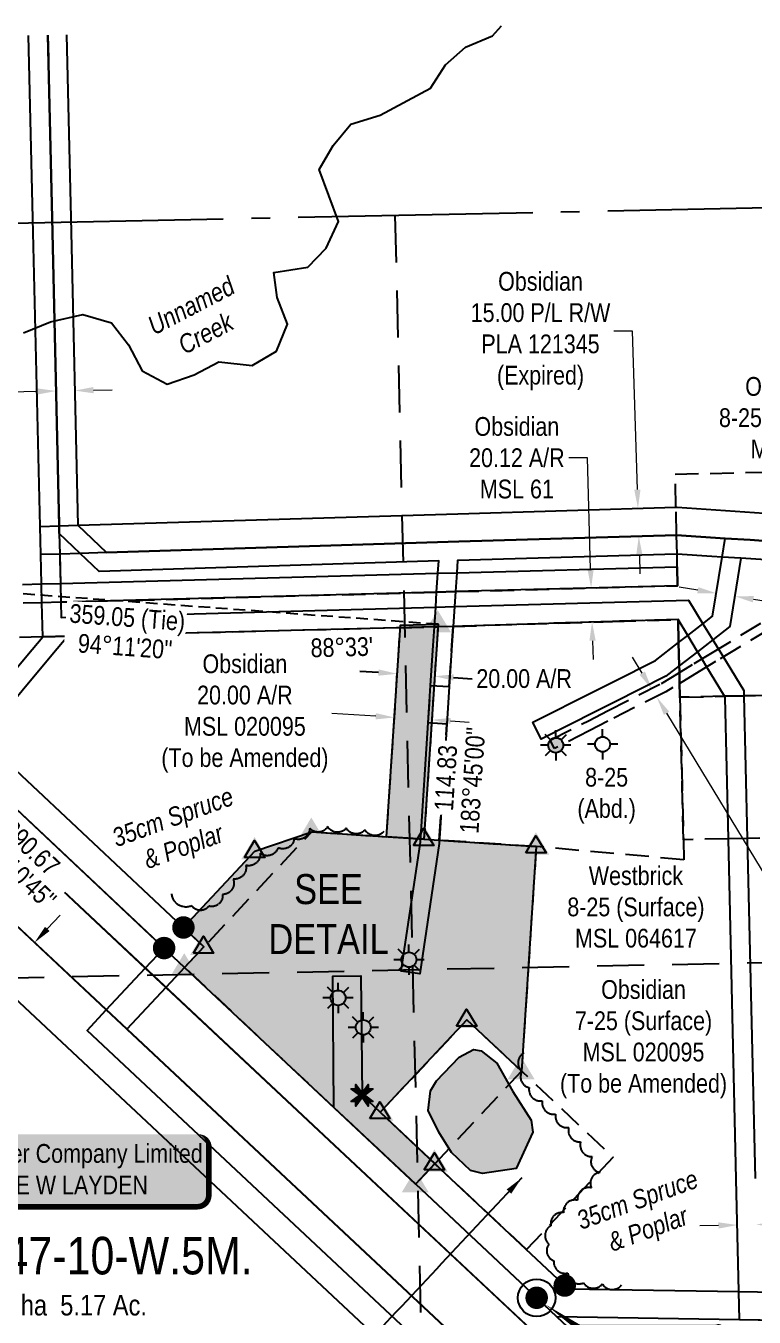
# Model space of a CAD drawing. Extents: x 611735 to 615721, y 5881395 to 5885170.
# Drawn here: x 612041 to 612430, y 5882267 to 5882955 of the extents above; entities that cross this region are included whole.
import ezdxf
from ezdxf.enums import TextEntityAlignment as Align

# ---------------------------------------------------------------- set-up
doc = ezdxf.new("R2010")
doc.units = 0
doc.header["$LTSCALE"] = 5
doc.header["$PDSIZE"] = 0.5
for name, pattern in [('0', [1, 1, 0]), ('foc-ACCESSROAD', [3.75, 2.5, -1.25]), ('foc-FLOWLINE', [3.75, 2.5, -1.25]), ('foc-LSD', [8, 5, -3]), ('foc-QUARTERLINE', [33, 25, -3, 2, -3]), ('foc-TIELINE', [1.875, 1.25, -0.625])]:
    doc.linetypes.add(name, pattern=pattern)
doc.layers.get('Defpoints').update_dxf_attribs({"color": 9})
for name, color, linetype in [('35', 37, 'Continuous'), ('C-RW', 13, 'Continuous'), ('C-SYMBOL', 7, 'Continuous'), ('C-WS', 13, 'foc-ACCESSROAD'), ('C-WS-S', 13, 'Continuous'), ('DETAIL-T', 7, 'Continuous'), ('F-EZE', 190, 'foc-FLOWLINE'), ('F-RW', 190, 'Continuous'), ('F-WS', 190, 'foc-ACCESSROAD'), ('F-WS-S', 190, 'Continuous'), ('L-AREAREQUIRED', 7, 'Continuous'), ('L-BD', 7, 'Continuous'), ('L-BD1', 253, 'Continuous'), ('L-MON', 1, 'Continuous'), ('L-QSEC', 8, 'foc-QUARTERLINE'), ('L-SECLBL', 7, 'Continuous'), ('L-SECTION-LSD', 7, 'foc-LSD'), ('L-TIE', 7, 'foc-TIELINE'), ('L-TIE-T', 7, 'Continuous'), ('P-PROPOSED', 10, 'Continuous'), ('P-PROPOSED-H', 21, 'Continuous'), ('P-TXT', 4, 'Continuous'), ('T-BUSH', 110, '0'), ('T-BUSH-T', 110, 'Continuous'), ('T-WATER', 160, 'Continuous'), ('T-WATER-H', 133, 'Continuous'), ('T-WATER-T', 170, 'Continuous')]:
    doc.layers.add(name, color=color, linetype=linetype)
for name, color, linetype, lineweight in [('C-AR-T', 13, 'Continuous', 9), ('C-RW-T', 13, 'Continuous', 9), ('C-WS-T', 13, 'Continuous', 9), ('F-EZE-T', 190, 'Continuous', 9), ('F-RW-T', 190, 'Continuous', 9), ('F-WS-T', 190, 'Continuous', 9)]:
    doc.layers.add(name, color=color, linetype=linetype, lineweight=lineweight)
doc.styles.add('100L', font='ARIALN.TTF', dxfattribs={"height": 11})
doc.styles.add('175L', font='ARIALN.TTF', dxfattribs={"height": 20})
doc.styles.add('80', font='ARIALN.TTF', dxfattribs={"height": 10})
doc.styles.add('80CG', font='ARIALN.TTF', dxfattribs={"height": 10})
doc.styles.add('80L', font='ARIALN.TTF', dxfattribs={"height": 10})
doc.styles.add('80LS', font='ARIALNI.TTF', dxfattribs={"height": 10})
doc.dimstyles.new('Compass 5 000', dxfattribs={"dimscale": 5, "dimtxt": 9, "dimasz": 2, "dimexe": 0.2, "dimexo": 0.0625, "dimgap": 0.5, "dimtad": 0, "dimtih": 1, "dimtoh": 1, "dimzin": 0, "dimdsep": 46, "dimtxsty": '80CG', "dimcen": 0.1, "dimse1": 1, "dimse2": 1, "dimclrd": 256, "dimclrt": 256, "dimaunit": 1, "dimadec": 4, "dimazin": 0, "dimtfac": 0.06, "dimtofl": 0, "dimtmove": 0, "dimatfit": 1, "dimfxl": 0.2, "dimtolj": 1, "dimtzin": 0, "dimlwd": -1, "dimarcsym": 0})

# ---------------------------------------------------------------- blocks, each defined once
blk = doc.blocks.new('*D47')
at = {"layer": 'C-RW-T', "transparency": 16777216}
for p, q in [((612410.49, 5882315.79), (612400.5, 5882315.56)), ((612440.55, 5882316.48), (612450.55, 5882316.71))]:
    blk.add_line(p, q, dxfattribs=at)
for points in [[(612410.45, 5882317.46), (612410.53, 5882314.12), (612420.49, 5882316.02)], [(612440.51, 5882318.14), (612440.59, 5882314.81), (612430.55, 5882316.25)]]:
    blk.add_solid(points, dxfattribs=at)
at = {"layer": 'Defpoints', "color": 0, "transparency": 16777216}
for p in [(612420.53, 5882314.24), (612430.55, 5882316.25), (612430.59, 5882314.47)]:
    blk.add_point(p, dxfattribs=at)
at = {"layer": 'C-RW-T', "transparency": 16777216, "insert": (612489.63, 5882316.71), "char_height": 10, "attachment_point": 5, "style": '80CG'}
blk.add_mtext('\\A1;Obsidian\\P10.06 P/L R/W\\PPLA 958', dxfattribs=at)
blk = doc.blocks.new('*D52')
at = {"layer": 'C-RW-T', "transparency": 16777216}
for p, q in [((612047.25, 5882760.39), (612023.6, 5882759.85)), ((612077.23, 5882761.08), (612087.23, 5882761.31))]:
    blk.add_line(p, q, dxfattribs=at)
for points in [[(612047.21, 5882762.06), (612047.28, 5882758.73), (612057.24, 5882760.62)], [(612077.2, 5882762.75), (612077.27, 5882759.41), (612067.24, 5882760.85)]]:
    blk.add_solid(points, dxfattribs=at)
at = {"layer": 'Defpoints', "color": 0, "transparency": 16777216}
for p in [(612056.07, 5882811.63), (612066.07, 5882811.86), (612067.24, 5882760.85)]:
    blk.add_point(p, dxfattribs=at)
at = {"layer": 'C-RW-T', "transparency": 16777216, "insert": (611984.52, 5882759.85), "char_height": 10, "attachment_point": 5, "style": '80CG'}
blk.add_mtext('\\A1;Obsidian\\P10.00 P/L R/W\\PPlan 022 7375\\PPLA 021390', dxfattribs=at)
blk = doc.blocks.new('*D55')
at = {"layer": 'Defpoints', "color": 0, "transparency": 16777216}
for p in [(612411.05, 5882663.46), (612420.92, 5882661.86), (612419.2, 5882651.22)]:
    blk.add_point(p, dxfattribs=at)
at = {"layer": 'F-RW-T', "transparency": 16777216}
for p, q in [((612399.46, 5882654.42), (612389.59, 5882656.01)), ((612429.07, 5882649.62), (612533.73, 5882632.67))]:
    blk.add_line(p, q, dxfattribs=at)
for points in [[(612399.72, 5882656.06), (612399.19, 5882652.77), (612409.33, 5882652.82)], [(612429.34, 5882651.27), (612428.81, 5882647.97), (612419.2, 5882651.22)]]:
    blk.add_solid(points, dxfattribs=at)
at = {"layer": 'F-RW-T', "transparency": 16777216, "insert": (612572.81, 5882632.67), "char_height": 10, "width": 424.7751, "attachment_point": 5, "style": '80CG'}
blk.add_mtext('\\A1;Westbrick\\P10.00 P/L R/W\\PPlan 112 4739\\PPLA 072180', dxfattribs=at)
blk = doc.blocks.new('*D58')
at = {"layer": 'Defpoints', "color": 0, "transparency": 16777216}
for p in [(612026.06, 5882445.55), (612072.23, 5882441.79), (612052.53, 5882420.75)]:
    blk.add_point(p, dxfattribs=at)
at = {"layer": 'F-RW-T', "transparency": 16777216}
for p, q in [((612052.6, 5882473.89), (612059.44, 5882481.19)), ((612019.22, 5882438.26), (611996.61, 5882414.13)), ((611996.61, 5882414.13), (611986.61, 5882414.13))]:
    blk.add_line(p, q, dxfattribs=at)
for points in [[(612051.38, 5882475.03), (612053.82, 5882472.75), (612045.76, 5882466.59)], [(612018, 5882439.4), (612020.43, 5882437.12), (612026.06, 5882445.55)]]:
    blk.add_solid(points, dxfattribs=at)
at = {"layer": 'F-RW-T', "transparency": 16777216, "insert": (611947.07, 5882414.13), "char_height": 10, "attachment_point": 5, "style": '80CG'}
blk.add_mtext('\\A1;28.86 P/L R/W\\PPlan 802 1173\\P(Not on PLSR)', dxfattribs=at)
blk = doc.blocks.new('GAS')
h = blk.add_hatch(color=255)
h.dxf.hatch_style = 1
edge = h.paths.add_edge_path()
edge.add_arc((0, 0), 0.9, 0, 360)
for p, q in [((0, 0.81), (0, 1.62)), ((-0.81, 0), (-1.62, 0)), ((-0.57, 0.57), (-1.14, 1.14)), ((0.57, 0.57), (1.14, 1.14)), ((1.62, 0), (0.81, 0)), ((-0.57, -0.57), (-1.14, -1.14)), ((0, -0.81), (0, -1.62)), ((1.14, -1.14), (0.57, -0.57))]:
    blk.add_line(p, q)
blk.add_circle((0, 0), 0.8)
blk = doc.blocks.new('GABD')
for p, q in [((0, 0.81), (0, 1.62)), ((-0.81, 0), (-1.62, 0)), ((1.62, 0), (0.81, 0)), ((0, -0.81), (0, -1.62))]:
    blk.add_line(p, q)
blk.add_circle((0, 0), 0.8)
blk = doc.blocks.new('fdia')
at = {"color": 255, "const_width": 1}
blk.add_lwpolyline([(-0.5, 0, 1), (0.5, 0, 1)], format="xyb", close=True, dxfattribs=at)
blk = doc.blocks.new('Fdiaa')
blk.add_blockref('fdia', (0, 0))
blk = doc.blocks.new('fdib')
at = {"color": 1, "const_width": 1.6}
blk.add_lwpolyline([(-0.4, 0, 1), (0.4, 0, 1)], format="xyb", close=True, dxfattribs=at)
at = {"color": 1}
blk.add_circle((0, 0), 0.8, dxfattribs=at)
blk = doc.blocks.new('Fdibb')
blk.add_blockref('fdib', (0, 0))
blk = doc.blocks.new('fdicc')
for name in ['Fdibb', 'Fdiaa']:
    blk.add_blockref(name, (0, 0))
blk = doc.blocks.new('FDI')
blk.add_blockref('fdicc', (0, 0))
blk = doc.blocks.new('STRIA')
blk.add_hatch(color=255).paths.add_polyline_path([(-0.04, 1.52), (-1.47, -0.87), (1.39, -0.87)])
blk = doc.blocks.new('STRIAA')
blk.add_blockref('STRIA', (0, 0))
blk = doc.blocks.new('STRIB')
at = {"color": 1}
blk.add_solid([(-1.12, -0.67), (-0.04, 1.13), (1.04, -0.67)], dxfattribs=at)
blk = doc.blocks.new('STRIBB')
blk.add_blockref('STRIB', (0, 0))
blk = doc.blocks.new('STRICC')
for name in ['STRIAA', 'STRIBB']:
    blk.add_blockref(name, (0, 0))
blk = doc.blocks.new('fdspike')
blk.add_blockref('STRICC', (0, 0))
blk = doc.blocks.new('TRIA')
blk.add_hatch(color=255).paths.add_polyline_path([(-0.04, 1.52), (-1.47, -0.87), (1.39, -0.87)])
blk = doc.blocks.new('TRIAA')
blk.add_blockref('TRIA', (0, 0))
blk = doc.blocks.new('TRIB')
at = {"color": 1}
blk.add_lwpolyline([(-1.12, -0.67), (-0.04, 1.13), (1.04, -0.67)], close=True, dxfattribs=at)
blk = doc.blocks.new('TRIBB')
blk.add_blockref('TRIB', (0, 0))
blk = doc.blocks.new('TRICC')
for name in ['TRIAA', 'TRIBB']:
    blk.add_blockref(name, (0, 0))
blk = doc.blocks.new('plspike')
blk.add_blockref('TRICC', (0, 0))
blk = doc.blocks.new('*U66')
at = {"layer": '35', "color": 3}
blk.add_circle((0, 0), 10, dxfattribs=at)
at = {"layer": '35', "color": 3, "style": '80'}
blk.add_attdef('RP_001', (-10.3, -25.52), '', height=10, dxfattribs=at)
blk = doc.blocks.new('*U67')
h = blk.add_hatch(color=254)
edge = h.paths.add_edge_path()
edge.add_line((-36.5, -28.5), (36.5, -28.5))
edge.add_arc((36.5, -22.5), 6, 270, 360)
edge.add_line((42.5, -22.5), (42.5, 21))
edge.add_arc((36.5, 21), 6, 0, 90)
edge.add_line((36.5, 27), (-36.5, 27))
edge.add_arc((-36.5, 21), 6, 90, 180)
edge.add_line((-42.5, 21), (-42.5, -22.5))
edge.add_arc((-36.5, -22.5), 6, 180, 270)
at = {"color": 1, "flags": 128}
blk.add_lwpolyline([(-53.7, 37.29, 0, 10, 0), (0, 0, 5, 5, 0)], format="xyseb", dxfattribs=at)
blk.add_lwpolyline([(-36.5, -28.5, 3, 3, 0), (36.5, -28.5, 3, 3, 0.414214), (42.5, -22.5, 3, 3, 0), (42.5, 21, 3, 0, 0.414214), (36.5, 27, 0, 0, 0), (-36.5, 27, 0, 0, 0.414214), (-42.5, 21, 0, 0, 0), (-42.5, -22.5, 0, 3, 0.414214)], format="xyseb", close=True, dxfattribs=at)
at = {"color": 1, "style": '80'}
blk.add_attdef('ENTER_TEXT_001', (-35.99, -5), '', height=10, dxfattribs=at)
blk = doc.blocks.new('*D72')
at = {"layer": 'Defpoints', "color": 0, "linetype": 'Continuous', "transparency": 16777216}
for p in [(612441.33, 5882641.87), (612443.93, 5882637.59), (612377.62, 5882597.38)]:
    blk.add_point(p, dxfattribs=at)
at = {"layer": 'F-EZE-T', "transparency": 16777216}
for p, q in [((612369.84, 5882610.21), (612364.65, 5882618.76)), ((612382.8, 5882588.83), (612442.25, 5882490.79)), ((612442.25, 5882490.79), (612452.25, 5882490.79))]:
    blk.add_line(p, q, dxfattribs=at)
at = {"layer": 'F-EZE-T', "linetype": 'Continuous', "transparency": 16777216}
for points in [[(612371.26, 5882611.07), (612368.41, 5882609.35), (612375.02, 5882601.66)], [(612384.23, 5882589.69), (612381.38, 5882587.97), (612377.62, 5882597.38)]]:
    blk.add_solid(points, dxfattribs=at)
at = {"layer": 'F-EZE-T', "linetype": 'Continuous', "transparency": 16777216, "insert": (612519.73, 5882490.79), "char_height": 10, "attachment_point": 5, "style": '80CG', "bg_fill": 3, "box_fill_scale": 1.1, "bg_fill_color": 256, "bg_fill_true_color": 13158600, "bg_fill_transparency": 0}
blk.add_mtext('\\A1;Westbrick\\P5.00 Communication R/W\\PEZE 080025', dxfattribs=at)
blk = doc.blocks.new('*D75')
at = {"layer": 'Defpoints', "color": 0, "linetype": 'Continuous', "transparency": 16777216}
for p in [(612239.84, 5882619.51), (612259.79, 5882618.2), (612259.16, 5882608.57)]:
    blk.add_point(p, dxfattribs=at)
at = {"layer": 'P-TXT', "transparency": 16777216}
for p, q in [((612229.23, 5882610.53), (612219.25, 5882611.18)), ((612269.13, 5882607.92), (612279.11, 5882607.27))]:
    blk.add_line(p, q, dxfattribs=at)
at = {"layer": 'P-TXT', "linetype": 'Continuous', "transparency": 16777216}
for points in [[(612229.34, 5882612.19), (612229.12, 5882608.86), (612239.21, 5882609.88)], [(612269.24, 5882609.58), (612269.03, 5882606.26), (612259.16, 5882608.57)]]:
    blk.add_solid(points, dxfattribs=at)
at = {"layer": 'P-TXT', "linetype": 'Continuous', "transparency": 16777216, "insert": (612306.85, 5882607.27), "char_height": 10, "attachment_point": 5, "style": '80CG'}
blk.add_mtext('\\A1;20.00 A/R', dxfattribs=at)
blk = doc.blocks.new('TEMP')
h = blk.add_hatch(color=255)
h.dxf.hatch_style = 1
h.paths.add_polyline_path([(0, 0.25), (-0.67, 1.15), (-0.67, 0.67), (-1.15, 0.67), (-0.25, 0), (-1.15, -0.67), (-0.67, -0.67), (-0.67, -1.15), (0, -0.25), (0.67, -1.15), (0.67, -0.67), (1.15, -0.67), (0.25, 0), (1.15, 0.67), (0.67, 0.67), (0.67, 1.15)])
h.paths.add_polyline_path([(0.57, 0.85), (0.57, 0.57), (0.85, 0.57), (0.08, 0), (0.85, -0.57), (0.57, -0.57), (0.57, -0.85), (0, -0.08), (-0.57, -0.85), (-0.57, -0.57), (-0.85, -0.57), (-0.08, 0), (-0.85, 0.57), (-0.57, 0.57), (-0.57, 0.85), (0, 0.08)], flags=16)
h = blk.add_hatch(color=1)
h.dxf.hatch_style = 1
h.paths.add_polyline_path([(0, 0.08), (-0.57, 0.85), (-0.57, 0.57), (-0.85, 0.57), (-0.08, 0), (-0.85, -0.57), (-0.57, -0.57), (-0.57, -0.85), (0, -0.08), (0.57, -0.85), (0.57, -0.57), (0.85, -0.57), (0.08, 0), (0.85, 0.57), (0.57, 0.57), (0.57, 0.85)])
at = {"color": 1}
for p, q in [((-0.08, 0), (0.08, 0)), ((0, 0.08), (0, -0.08))]:
    blk.add_line(p, q, dxfattribs=at)
at = {"color": 255, "flags": 128}
blk.add_lwpolyline([(-0.25, 0), (-1.15, 0.67), (-0.67, 0.67), (-0.67, 1.15), (0, 0.25), (0.67, 1.15), (0.67, 0.67), (1.15, 0.67), (0.25, 0), (1.15, -0.67), (0.67, -0.67), (0.67, -1.15), (0, -0.25), (-0.67, -1.15), (-0.67, -0.67), (-1.15, -0.67)], close=True, dxfattribs=at)
at = {"color": 1, "flags": 128}
blk.add_lwpolyline([(-0.08, 0), (-0.85, 0.57), (-0.57, 0.57), (-0.57, 0.85), (0, 0.08), (0.57, 0.85), (0.57, 0.57), (0.85, 0.57), (0.08, 0), (0.85, -0.57), (0.57, -0.57), (0.57, -0.85), (0, -0.08), (-0.57, -0.85), (-0.57, -0.57), (-0.85, -0.57)], close=True, dxfattribs=at)
blk = doc.blocks.new('*U79')
h = blk.add_hatch(color=255)
edge = h.paths.add_edge_path()
edge.add_line((-116.5, -20), (116.5, -20))
edge.add_arc((116.5, -14), 6, 270, 360)
edge.add_line((122.5, -14), (122.5, 12.5))
edge.add_arc((116.5, 12.5), 6, 0, 90)
edge.add_line((116.5, 18.5), (-116.5, 18.5))
edge.add_arc((-116.5, 12.5), 6, 90, 180)
edge.add_line((-122.5, 12.5), (-122.5, -14))
edge.add_arc((-116.5, -14), 6, 180, 270)
at = {"color": 44, "flags": 128}
blk.add_lwpolyline([(-116.5, -20, 3, 3, 0), (116.5, -20, 3, 3, 0.414214), (122.5, -14, 3, 3, 0), (122.5, 12.5, 3, 0, 0.414214), (116.5, 18.5, 0, 0, 0), (-116.5, 18.5, 0, 0, 0.414214), (-122.5, 12.5, 0, 0, 0), (-122.5, -14, 0, 3, 0.414214)], format="xyseb", close=True, dxfattribs=at)
at = {"color": 44, "style": '80'}
blk.add_attdef('ENTER_TEXT_001', (-35.99, -5), '', height=10, dxfattribs=at)
blk = doc.blocks.new('*D84')
at = {"layer": 'C-AR-T', "transparency": 16777216}
for p, q in [((612340.71, 5882724.99), (612330.71, 5882724.99)), ((612342.31, 5882665.63), (612340.71, 5882724.99)), ((612343.33, 5882627.5), (612343.6, 5882617.5))]:
    blk.add_line(p, q, dxfattribs=at)
for points in [[(612343.97, 5882665.68), (612340.64, 5882665.59), (612342.58, 5882655.64)], [(612345, 5882627.54), (612341.67, 5882627.45), (612343.07, 5882637.49)]]:
    blk.add_solid(points, dxfattribs=at)
at = {"layer": 'Defpoints', "color": 0, "transparency": 16777216}
for p in [(612342.58, 5882655.64), (611997.58, 5882646.36), (611998.07, 5882628.22)]:
    blk.add_point(p, dxfattribs=at)
at = {"layer": 'C-AR-T', "transparency": 16777216, "insert": (612302.98, 5882724.99), "char_height": 10, "width": 298.8382, "attachment_point": 5, "style": '80CG'}
blk.add_mtext('\\A1;Obsidian\\P20.12 A/R\\PMSL 61', dxfattribs=at)
blk = doc.blocks.new('*D85')
at = {"layer": 'C-AR-T', "transparency": 16777216}
for p, q in [((612227.71, 5882587.23), (612204.33, 5882588.71)), ((612267.63, 5882584.72), (612277.62, 5882584.09))]:
    blk.add_line(p, q, dxfattribs=at)
for points in [[(612227.81, 5882588.9), (612227.6, 5882585.57), (612237.69, 5882586.6)], [(612267.74, 5882586.38), (612267.53, 5882583.05), (612257.65, 5882585.34)]]:
    blk.add_solid(points, dxfattribs=at)
at = {"layer": 'Defpoints', "color": 0, "transparency": 16777216}
for p in [(612237.69, 5882586.6), (612235.34, 5882549.33), (612255.3, 5882548.07)]:
    blk.add_point(p, dxfattribs=at)
at = {"layer": 'C-AR-T', "transparency": 16777216, "insert": (612157.95, 5882588.71), "char_height": 10, "attachment_point": 5, "style": '80CG'}
blk.add_mtext('\\A1;Obsidian\\P20.00 A/R\\PMSL 020095\\P(To be Amended)', dxfattribs=at)
blk = doc.blocks.new('*D86')
at = {"layer": 'C-RW-T', "transparency": 16777216}
for p, q in [((612364.67, 5882792.58), (612354.67, 5882792.58)), ((612367.23, 5882708.07), (612364.67, 5882792.58)), ((612368.29, 5882673.21), (612368.59, 5882663.21))]:
    blk.add_line(p, q, dxfattribs=at)
for points in [[(612368.9, 5882708.12), (612365.57, 5882708.02), (612367.54, 5882698.08)], [(612369.96, 5882673.26), (612366.62, 5882673.16), (612367.99, 5882683.2)]]:
    blk.add_solid(points, dxfattribs=at)
at = {"layer": 'Defpoints', "color": 0, "transparency": 16777216}
for p in [(612321.47, 5882696.68), (612367.54, 5882698.08), (612321.92, 5882681.81)]:
    blk.add_point(p, dxfattribs=at)
at = {"layer": 'C-RW-T', "transparency": 16777216, "insert": (612315.59, 5882792.58), "char_height": 10, "attachment_point": 5, "style": '80CG'}
blk.add_mtext('\\A1;Obsidian\\P15.00 P/L R/W\\PPLA 121345\\P(Expired)', dxfattribs=at)

msp = doc.modelspace()

# ---------------------------------------------------------------- hatches: boundary and pattern name
at = {"layer": 'P-PROPOSED-H', "linetype": 'Continuous'}
h = msp.add_hatch(color=256, dxfattribs=at)
h.dxf.hatch_style = 1
h.paths.add_polyline_path([(612253.457, 5882521.698), (612233.507, 5882523.004), (612240.895, 5882635.709), (612260.965, 5882636.245)])
h = msp.add_hatch(color=256, dxfattribs=at)
h.dxf.hatch_style = 1
h.paths.add_polyline_path([(612136.083, 5882464.312), (612125.149, 5882474.573), (612163.344, 5882515.276), (612193.608, 5882525.616), (612253.457, 5882521.698), (612313.31, 5882517.779), (612305.474, 5882398.081), (612276.357, 5882425.403), (612230.09, 5882376.098), (612259.207, 5882348.775), (612248.947, 5882337.841), (612125.822, 5882453.378)])
at = {"layer": 'T-WATER-H'}
h = msp.add_hatch(color=256, dxfattribs=at)
h.dxf.hatch_style = 1
h.paths.add_polyline_path([(612310.604, 5882371.857), (612311.479, 5882365.487), (612302.69, 5882346.24), (612284.622, 5882343.543), (612278.336, 5882345.122), (612268.213, 5882354.746), (612261.331, 5882365.452), (612255.604, 5882377.093), (612256.904, 5882387.564), (612260.113, 5882392.805), (612272.238, 5882405.559), (612279.786, 5882409.557), (612284.025, 5882408.92), (612292.244, 5882402.39), (612300.787, 5882387.28)])

# ---------------------------------------------------------------- linework, layer by layer
at = {"layer": 'C-RW'}
for points in [[(612052.892, 5882950.358), (612055.128, 5882852.802), (612058.889, 5882688.746), (612058.982, 5882684.696), (612059.23, 5882673.703), (612059.581, 5882658.094), (612059.817, 5882648.031), (612060.01, 5882639.9), (612259.684, 5882645.41), (612269.725, 5882645.688), (612394.472, 5882649.135), (612402.18, 5882636.556), (612407.439, 5882627.97), (612409.975, 5882623.828), (612412.589, 5882619.562), (612424.023, 5882600.896), (612424.087, 5882598.133), (612425.83, 5882522.149), (612429.992, 5882340.739)], [(612438.403, 5882670.471), (612422.482, 5882671.484), (612412.455, 5882672.129), (612406.999, 5882672.477), (612388.371, 5882673.665), (612388.019, 5882673.687), (612271.331, 5882670.357), (612270.901, 5882663.752), (612270.245, 5882653.665), (612269.725, 5882645.688), (612269.036, 5882635.138), (612268.387, 5882625.12), (612266.952, 5882603.016), (612265.659, 5882583.03), (612261.519, 5882519.399), (612251.185, 5882449.854), (612241.292, 5882451.327), (612251.55, 5882520.161), (612255.676, 5882583.679), (612256.974, 5882603.662), (612258.352, 5882624.869), (612258.999, 5882634.841), (612259.684, 5882645.41), (612260.204, 5882653.396), (612260.859, 5882663.483), (612261.285, 5882670.047), (612080.279, 5882664.347), (612070.14, 5882674.034), (612058.982, 5882684.696), (612058.889, 5882688.746), (612055.128, 5882852.802), (612052.892, 5882950.358)], [(612062.88, 5882950.562), (612065.121, 5882853.025), (612068.885, 5882689.095), (612084.132, 5882674.46), (612271.981, 5882680.384), (612388.169, 5882683.697), (612414.063, 5882682.053), (612427.416, 5882681.205), (612439.066, 5882680.475)], [(612421.648, 5882265.551), (612421.304, 5882280.576), (612419.929, 5882340.507), (612415.766, 5882521.929), (612414.038, 5882597.239), (612413.637, 5882597.903), (612403.796, 5882614.208), (612401.21, 5882618.491), (612399.295, 5882621.665), (612394.091, 5882630.288), (612388.945, 5882638.813), (612353.915, 5882637.738), (612269.036, 5882635.138), (612258.999, 5882634.841), (612238.753, 5882634.328), (612063.566, 5882629.916), (612050.182, 5882629.579), (612049.755, 5882647.762), (612049.517, 5882657.824), (612049.149, 5882673.396), (612048.794, 5882688.393), (612044.908, 5882852.574), (612042.598, 5882950.148)], [(612039.423, 5882657.553), (612049.517, 5882657.825), (612059.57, 5882658.094), (612260.859, 5882663.483), (612270.901, 5882663.752), (612388.434, 5882666.903), (612388.654, 5882656.839), (612270.245, 5882653.665), (612260.204, 5882653.396), (612059.817, 5882648.031), (612049.755, 5882647.762), (612039.693, 5882647.491)], [(611748.004, 5882272.651), (611844.638, 5882383.778), (611849.369, 5882389.437), (611953.297, 5882513.737), (611971.816, 5882535.877), (611975.92, 5882540.788), (611991.406, 5882559.308), (612000.922, 5882570.689), (612041.691, 5882619.446), (612050.182, 5882629.579), (612063.566, 5882629.916), (612055.092, 5882619.782), (612008.29, 5882563.808), (611998.763, 5882552.415), (611983.643, 5882534.332), (611979.181, 5882528.987), (611960.655, 5882506.844), (611852.297, 5882377.247), (611849.752, 5882374.32), (611748.353, 5882257.712)], [(612655.49, 5882261.794), (612432.712, 5882265.372), (612431.72, 5882265.389), (612421.648, 5882265.551), (612324.288, 5882267.151), (612313.539, 5882277.23), (612249.058, 5882337.734), (612205.469, 5882378.643), (612204.773, 5882448.763), (612219.777, 5882448.912), (612220.409, 5882385.208), (612259.312, 5882348.7), (612330.323, 5882282.064), (612421.304, 5882280.576), (612431.376, 5882280.413), (612655.136, 5882276.807)]]:
    msp.add_lwpolyline(points, dxfattribs=at)
msp.add_lwpolyline([(612463.74, 5882693.928), (612463.088, 5882684.402), (612462.775, 5882679.287), (612439.066, 5882680.475), (612427.416, 5882681.205), (612414.063, 5882682.053), (612388.169, 5882683.697), (612271.981, 5882680.384), (612084.132, 5882674.46), (612070.14, 5882674.034), (612059.23, 5882673.703), (612049.149, 5882673.396), (612048.794, 5882688.393), (612058.889, 5882688.746), (612068.885, 5882689.095), (612271.452, 5882695.166), (612387.81, 5882698.693), (612388.385, 5882698.711), (612439.957, 5882695.185), (612463.74, 5882693.928)], close=True, dxfattribs=at)
at = {"layer": 'C-WS'}
for points in [[(612052.892, 5882950.358), (612055.128, 5882852.802), (612058.889, 5882688.746), (612058.982, 5882684.696), (612059.23, 5882673.703), (612059.581, 5882658.094), (612059.817, 5882648.031), (612260.204, 5882653.396), (612270.245, 5882653.665), (612388.654, 5882656.839), (612388.434, 5882666.903), (612388.371, 5882673.665), (612388.169, 5882683.697), (612387.81, 5882698.693), (612387.35, 5882716.292), (612506.258, 5882718.901)], [(612508.867, 5882599.993), (612424.087, 5882598.133), (612413.637, 5882597.903), (612389.959, 5882597.384), (612389.756, 5882605.658), (612389.615, 5882611.429), (612389.548, 5882614.112), (612389.244, 5882626.521), (612388.945, 5882638.813), (612353.915, 5882637.738), (612269.036, 5882635.138), (612258.999, 5882634.841), (612238.753, 5882634.328), (612063.566, 5882629.916), (612050.182, 5882629.579), (611962.437, 5882627.287), (611941.205, 5882626.711), (611919.988, 5882626.216), (611876.573, 5882625.119), (611843.415, 5882624.302), (611835.482, 5882624.134), (611739.847, 5882621.668)]]:
    msp.add_lwpolyline(points, dxfattribs=at)
for points in [[(612522.641, 5882686.259), (612526.187, 5882524.353), (612425.83, 5882522.149), (612415.766, 5882521.929), (612391.819, 5882521.403), (612389.959, 5882597.384), (612413.637, 5882597.903), (612424.087, 5882598.133), (612508.867, 5882599.993), (612507.563, 5882659.446), (612507.117, 5882679.723), (612507.075, 5882681.685), (612522.641, 5882686.259)], [(612257.512, 5882583.559), (612253.457, 5882521.698), (612261.635, 5882521.17), (612313.321, 5882517.779), (612305.449, 5882398.103), (612259.312, 5882348.7), (612249.058, 5882337.734), (612205.469, 5882378.643), (612125.83, 5882453.391), (612193.576, 5882525.635), (612233.507, 5882523.004), (612240.808, 5882634.381), (612260.877, 5882634.896), (612257.512, 5882583.559)]]:
    msp.add_lwpolyline(points, close=True, dxfattribs=at)
at = {"layer": 'C-WS', "flags": 128}
msp.add_lwpolyline([(612308.086, 5882302.909), (612230.09, 5882376.098), (612276.357, 5882425.403), (612354.353, 5882352.214)], close=True, dxfattribs=at)
at = {"layer": 'F-EZE'}
msp.add_lwpolyline([(612341.566, 5882579.492), (612323.064, 5882570.069), (612320.794, 5882574.527), (612341.444, 5882585.045), (612351.338, 5882590.084), (612380.058, 5882604.712), (612385.985, 5882608.306), (612397.594, 5882615.346), (612406.369, 5882620.665), (612483.674, 5882667.54), (612486.268, 5882663.261), (612408.974, 5882616.394), (612400.171, 5882611.058), (612386.115, 5882602.535), (612382.494, 5882600.339), (612351.46, 5882584.532), (612341.566, 5882579.492)], close=True, dxfattribs=at)
at = {"layer": 'F-RW'}
for points in [[(611734.729, 5882840.631), (611840.44, 5882741.635), (611912.424, 5882674.222), (611933.229, 5882654.697), (611943.659, 5882644.909), (611962.437, 5882627.287), (612010.52, 5882582.167), (612017.872, 5882575.268), (612136.081, 5882464.349), (612125.828, 5882453.388), (612115.819, 5882442.717), (612094.991, 5882420.48), (612425.19, 5882111.152), (612435.479, 5882101.515), (612471.944, 5882067.35), (612503.403, 5882037.878), (612611.259, 5881936.838)], [(612589.773, 5881936.404), (612481.936, 5882037.402), (612450.479, 5882066.874), (612435.962, 5882080.479), (612425.673, 5882090.118), (612073.789, 5882419.802), (612084.034, 5882430.736), (612104.871, 5882452.975), (612114.878, 5882463.662), (612008.273, 5882563.755), (612000.893, 5882570.641), (611951.382, 5882617.122), (611941.205, 5882626.711), (611922.429, 5882644.318), (611911.915, 5882654.124), (611902.166, 5882663.273), (611840.974, 5882720.581), (611735.22, 5882819.617)], [(611735.22, 5882819.617), (611840.975, 5882720.581), (611902.166, 5882663.273), (611911.915, 5882654.124), (611922.427, 5882644.313), (611941.204, 5882626.707), (611951.384, 5882617.128), (612000.893, 5882570.642), (612008.273, 5882563.758), (612125.828, 5882453.383), (612205.468, 5882378.642), (612249.058, 5882337.734), (612313.538, 5882277.226), (612324.288, 5882267.151), (612423.749, 5882173.985), (612434.038, 5882164.347), (612536.066, 5882068.773), (612567.528, 5882039.303), (612662.756, 5881950.08)], [(612654.886, 5881937.719), (612546.937, 5882038.845), (612515.479, 5882068.316), (612434.501, 5882144.183), (612424.211, 5882153.822), (611998.756, 5882552.395), (611991.393, 5882559.287), (611930.204, 5882616.631), (611919.986, 5882626.21), (611901.263, 5882643.748), (611890.815, 5882653.531), (611841.503, 5882699.719), (611735.706, 5882798.829)], [(611735.706, 5882798.829), (611841.503, 5882699.719), (611890.813, 5882653.531), (611901.263, 5882643.75), (611919.986, 5882626.21), (611930.203, 5882616.629), (611991.392, 5882559.287), (611998.757, 5882552.397), (612104.87, 5882452.973), (612115.818, 5882442.715), (612424.211, 5882153.812), (612434.5, 5882144.179), (612515.479, 5882068.316), (612546.937, 5882038.845), (612654.886, 5881937.719)], [(612611.259, 5881936.838), (612503.403, 5882037.878), (612471.944, 5882067.35), (612435.479, 5882101.515), (612425.19, 5882111.151), (612094.989, 5882420.475), (612084.034, 5882430.735), (611979.178, 5882528.977), (611971.814, 5882535.874), (611876.572, 5882625.114), (611857.928, 5882642.588), (611847.488, 5882652.369), (611842.587, 5882656.955), (611736.704, 5882756.147)]]:
    msp.add_lwpolyline(points, dxfattribs=at)
at = {"layer": 'F-RW', "flags": 128}
for points in [[(611736.704, 5882756.15), (612611.26, 5881936.838)], [(612569.962, 5881936.004), (611737.648, 5882715.743)]]:
    msp.add_lwpolyline(points, dxfattribs=at)
at = {"layer": 'F-RW'}
msp.add_lwpolyline([(612439.066, 5882680.475), (612438.403, 5882670.471), (612422.482, 5882671.484), (612416.593, 5882635.116), (612407.439, 5882627.97), (612399.295, 5882621.665), (612389.548, 5882614.112), (612382.337, 5882608.534), (612354.966, 5882594.744), (612345.08, 5882589.762), (612315.999, 5882575.11), (612311.499, 5882584.04), (612344.815, 5882600.826), (612354.701, 5882605.808), (612376.981, 5882617.034), (612389.244, 5882626.521), (612394.091, 5882630.288), (612402.18, 5882636.556), (612407.355, 5882640.635), (612412.455, 5882672.129), (612414.063, 5882682.053), (612427.416, 5882681.205), (612439.066, 5882680.475)], close=True, dxfattribs=at)
at = {"layer": 'F-WS'}
msp.add_lwpolyline([(612389.615, 5882611.429), (612389.756, 5882605.658), (612389.959, 5882597.384), (612391.819, 5882521.403), (612392.079, 5882510.731), (612313.321, 5882517.779), (612261.635, 5882521.17), (612265.659, 5882583.03), (612255.676, 5882583.679), (612256.974, 5882603.662), (612266.952, 5882603.016), (612268.387, 5882625.12), (612269.036, 5882635.138), (612353.915, 5882637.738), (612388.945, 5882638.813), (612389.244, 5882626.521), (612389.548, 5882614.112), (612389.615, 5882611.429)], close=True, dxfattribs=at)
at = {"layer": 'L-BD', "color": 6, "flags": 128}
msp.add_lwpolyline([(612114.877, 5882463.663), (612114.87, 5882463.656)], dxfattribs=at)
at = {"layer": 'L-BD1', "color": 6, "flags": 128}
msp.add_lwpolyline([(612248.984, 5882337.831), (612248.972, 5882337.818)], dxfattribs=at)
at = {"layer": 'L-QSEC', "flags": 128}
msp.add_lwpolyline([(612641.347, 5882862.382), (611869.098, 5882846.613)], dxfattribs=at)
at = {"layer": 'L-SECTION-LSD', "flags": 128}
for points in [[(612237.955, 5882854.145), (612256.808, 5882049.774)], [(612650.786, 5882460.146), (611843.986, 5882443.759)]]:
    msp.add_lwpolyline(points, dxfattribs=at)
at = {"layer": 'P-PROPOSED', "flags": 128}
for points in [[(612253.457, 5882521.698), (612233.507, 5882523.004), (612240.895, 5882635.709), (612260.965, 5882636.245)], [(612136.083, 5882464.312), (612125.149, 5882474.573), (612163.344, 5882515.276), (612193.608, 5882525.616), (612253.457, 5882521.698), (612313.31, 5882517.779), (612305.474, 5882398.081), (612276.357, 5882425.403), (612230.09, 5882376.098), (612259.207, 5882348.775), (612248.947, 5882337.841), (612125.822, 5882453.378), (612136.083, 5882464.312)]]:
    msp.add_lwpolyline(points, close=True, dxfattribs=at)
at = {"layer": 'T-BUSH', "flags": 128}
for points in [[(612231.961, 5882525.751, -0.5205671), (612222.009, 5882526.695, -0.5205671), (612212.054, 5882527.597, -0.5205671), (612202.092, 5882528.415, -0.5205671), (612192.546, 5882527.562, -0.5205671), (612184.241, 5882522.003, -0.5205671), (612175.624, 5882517.155, -0.5205671), (612166.082, 5882514.178, -0.5205671), (612158.449, 5882507.744, -0.5205671), (612151.734, 5882500.453, -0.5205671), (612146.066, 5882492.219, -0.5205671), (612138.702, 5882485.995, -0.5205671), (612129.668, 5882486.192, -0.5205671), (612118.972, 5882492.619, -0.5205671)], [(612306.767, 5882407.806, 0.5205671), (612305.737, 5882397.863, 0.5205671), (612309.516, 5882389.337, 0.5205671), (612316.545, 5882382.23, 0.5205671), (612323.593, 5882375.142, 0.5205671), (612330.641, 5882368.054, 0.5205671), (612336.992, 5882360.35, 0.5205671), (612343.146, 5882352.473, 0.5205671), (612347.337, 5882344.095, 0.5205671), (612342.77, 5882335.854, 0.5205671), (612335.293, 5882329.219, 0.5205671), (612327.809, 5882322.593, 0.5205671), (612321.137, 5882315.666, 0.5205671), (612320.076, 5882305.747, 0.5205671), (612322.682, 5882297.007, 0.5205671), (612330.194, 5882290.412, 0.5205671), (612338.563, 5882285.178, 0.5205671), (612348.532, 5882284.597, 0.5205671), (612358.827, 5882284.055, 0.5205671)]]:
    msp.add_lwpolyline(points, format="xyb", dxfattribs=at)
at = {"layer": 'T-WATER'}
msp.add_lwpolyline([(612039.836, 5882791.554), (612054.251, 5882797.529), (612071.529, 5882801.387), (612086.914, 5882796.908), (612095.9, 5882785.325), (612103.174, 5882771.305), (612116.549, 5882764.323), (612130.937, 5882769.226), (612144.072, 5882776.113), (612161.882, 5882774.206), (612174.755, 5882781.924), (612180.756, 5882796.222), (612175.083, 5882810.524), (612173.37, 5882823.879), (612191.456, 5882826.627), (612201.337, 5882836.751), (612207.875, 5882851.069), (612197.567, 5882878.755), (612205.045, 5882891.491), (612214.472, 5882902.856), (612230.174, 5882907.618), (612256.902, 5882922.064), (612264.863, 5882934.579), (612275.662, 5882943.9), (612290.074, 5882949.934), (612294.867, 5882955.295)], dxfattribs=at)
at = {"layer": 'T-WATER', "flags": 128}
msp.add_lwpolyline([(612310.604, 5882371.857), (612311.479, 5882365.487), (612302.69, 5882346.24), (612284.622, 5882343.543), (612278.336, 5882345.122), (612268.213, 5882354.746), (612261.331, 5882365.452), (612255.604, 5882377.093), (612256.904, 5882387.564), (612260.113, 5882392.805), (612272.238, 5882405.559), (612279.786, 5882409.557), (612284.025, 5882408.92), (612292.244, 5882402.39), (612300.787, 5882387.28)], close=True, dxfattribs=at)

# ---------------------------------------------------------------- block references
at = {"layer": 'C-WS-S', "color": 6, "xscale": 4.99806105, "yscale": 4.99806105, "zscale": 4.99806105}
for p in [(612245.426, 5882457.455), (612207.637, 5882437.095), (612221.072, 5882421.384)]:
    msp.add_blockref('GAS', p, dxfattribs=at)
at = {"layer": 'DETAIL-T', "linetype": 'Continuous'}
ref = msp.add_blockref('*U67', (612372.106, 5882236.276), dxfattribs=dict(at, xscale=0.99961221, yscale=0.99961221, zscale=0.99961221))
ref.add_attrib('ENTER_TEXT_001', '5882277.23 N.', (612334.801, 5882248.044), dxfattribs={"layer": '0', "color": 1, "height": 9.99612, "style": '80'})
ref.add_attrib('ENTER_TEXT_002', '612313.54 E.', (612338.323, 5882231.343), dxfattribs={"layer": '0', "color": 1, "height": 9.99612, "style": '80'})
ref.add_attrib('ENTER_TEXT_003', 'Elev.= 932.92', (612336.775, 5882214.642), dxfattribs={"layer": '0', "color": 1, "height": 9.99612, "style": '80'})
at = {"layer": 'F-WS-S', "color": 6, "xscale": 4.99806105, "yscale": 4.99806105, "zscale": 4.99806105}
for name, p in [('GAS', (612323.705, 5882571.801)), ('GABD', (612348.69, 5882572.275))]:
    msp.add_blockref(name, p, dxfattribs=at)
at = {"layer": 'L-BD1', "linetype": 'Continuous', "xscale": 0.99961221, "yscale": 0.99961221, "zscale": 0.99961221}
msp.add_blockref('*U66', (612313.539, 5882277.23), dxfattribs=at).add_auto_attribs({'RP_001': 'RP'})
at = {"layer": 'L-MON', "color": 6, "linetype": 'Continuous', "xscale": 4.99806105, "yscale": 4.99806105, "zscale": 4.99806105}
for name, p in [('fdspike', (612260.965, 5882636.245)), ('plspike', (612163.326, 5882515.27)), ('TEMP', (612220.409, 5882385.208))]:
    msp.add_blockref(name, p, dxfattribs=at)
at = {"layer": 'L-MON', "xscale": 4.99806105, "yscale": 4.99806105, "zscale": 4.99806105}
for name, p in [('fdspike', (612193.576, 5882525.635)), ('plspike', (612253.476, 5882521.707)), ('plspike', (612313.321, 5882517.779)), ('FDI', (612125.183, 5882474.648)), ('FDI', (612114.877, 5882463.663)), ('plspike', (612136.085, 5882464.302)), ('fdspike', (612125.837, 5882453.366)), ('plspike', (612276.365, 5882425.412)), ('fdspike', (612305.449, 5882398.103)), ('plspike', (612230.093, 5882376.082)), ('plspike', (612259.229, 5882348.77)), ('fdspike', (612248.984, 5882337.831)), ('FDI', (612328.499, 5882283.758)), ('FDI', (612313.539, 5882277.23))]:
    msp.add_blockref(name, p, dxfattribs=at)
at = {"layer": 'L-SECLBL'}
ref = msp.add_blockref('*U79', (612016.228, 5882345.787), dxfattribs=dict(at, xscale=0.99961221, yscale=0.99961221, zscale=0.99961221))
ref.add_attrib('ENTER_TEXT_001', 'FMA0900046 Weyerhaeuser Company Limited', (611896.82, 5882349.204), dxfattribs={"layer": '0', "color": 44, "height": 9.99612, "style": '80'})
ref.add_attrib('ENTER_TEXT_002', 'TPA 2058 CLARENCE W LAYDEN', (611926.846, 5882332.367), dxfattribs={"layer": '0', "color": 44, "height": 9.99612, "style": '80'})

# ---------------------------------------------------------------- texts
at = {"layer": 'C-SYMBOL', "color": 3, "style": '175L'}
msp.add_text('S.E.1/4 Sec. 25-47-10-W.5M.', height=19.99224, dxfattribs=at).set_placement((612012.567, 5882283.728), align=Align.BOTTOM_CENTER)
at = {"layer": 'C-WS-T', "char_height": 9.99612, "attachment_point": 5, "style": '80CG'}
for s, insert in [('\\A1;Obsidian\\P8-25 (Surface)\\PMSL 61', (612447.325, 5882746.349)), ('\\A1;Obsidian\\P7-25 (Surface)\\PMSL 020095\\P(To be Amended)', (612370.515, 5882415.08))]:
    msp.add_mtext(s, dxfattribs=dict(at, insert=insert))
at = {"layer": 'DETAIL-T', "color": 3, "insert": (612202.557, 5882481.769), "char_height": 15.9938, "width": 63.61145, "attachment_point": 5, "style": '80CG'}
msp.add_mtext('SEE\\PDETAIL', dxfattribs=at)
at = {"layer": 'L-AREAREQUIRED', "color": 5, "style": '100L'}
msp.add_text('Well Site = 2.090 ha  5.17 Ac.', height=10.99573, dxfattribs=at).set_placement((612022.562, 5882264.495), align=Align.BOTTOM_CENTER)
at = {"layer": 'L-BD', "linetype": 'Continuous', "style": '80L'}
msp.add_text("88%%D33'", height=9.9961, rotation=1.4427, dxfattribs=at).set_placement((612209.605, 5882624.095), align=Align.MIDDLE)
at = {"layer": 'L-BD1', "linetype": 'Continuous', "style": '80L'}
msp.add_text("183°45'00''", height=9.99612, rotation=86.2591, dxfattribs=at).set_placement((612279.32, 5882553.105), align=Align.MIDDLE)
at = {"layer": 'T-BUSH-T', "char_height": 9.99612, "width": 67.28399, "attachment_point": 2, "rotation": 20, "style": '80LS'}
for insert in [(612117.747, 5882538.282), (612365.464, 5882334.298)]:
    msp.add_mtext('35cm Spruce\\P& Poplar', dxfattribs=dict(at, insert=insert))

# ---------------------------------------------------------------- dimensions: what is measured, and where the dimension line sits
at = {"layer": 'C-RW-T'}
for base, p1, p2, angle, text, picture, middle in [((612367.537, 5882698.079), (612321.918, 5882681.808), (612321.467, 5882696.682), 91.736389, 'Obsidian\\P15.00 P/L R/W\\PPLA 121345\\P(Expired)', '*D86', (612315.586, 5882792.582)), ((612067.237, 5882760.85), (612056.072, 5882811.635), (612066.066, 5882811.864), 1.315576, 'Obsidian\\P10.00 P/L R/W\\PPlan 022 7375\\PPLA 021390', '*D52', (611984.517, 5882759.848))]:
    dim = msp.add_linear_dim(base=base, p1=p1, p2=p2, angle=angle, text=text, dimstyle='Compass 5 000', dxfattribs=at)
    dim.commit()
    dim.dimension.update_dxf_attribs({"geometry": picture, "text_midpoint": middle, "dimtype": 161})
dim = msp.add_aligned_dim(p1=(612420.531, 5882314.235), p2=(612430.594, 5882314.466), distance=1.784, text='Obsidian\\P10.06 P/L R/W\\PPLA 958', dimstyle='Compass 5 000', dxfattribs=at)
dim.commit()
dim.dimension.update_dxf_attribs({"geometry": '*D47', "text_midpoint": (612489.634, 5882316.708)})
at = {"layer": 'P-TXT', "color": 6, "linetype": 'Continuous'}
dim = msp.add_linear_dim(base=(612259.156, 5882608.571), p1=(612239.836, 5882619.507), p2=(612259.785, 5882618.202), angle=356.259074, text='20.00 A/R', dimstyle='Compass 5 000', dxfattribs=at)
dim.commit()
dim.dimension.update_dxf_attribs({"geometry": '*D75', "text_midpoint": (612306.848, 5882607.266), "dimtype": 161})

# ---------------------------------------------------------------- leaders
at = {"layer": 'C-WS-T', "path_type": 1}
msp.add_leader([(612305.589, 5882341.173), (612219.971, 5882249.685)], dimstyle='Compass 5 000', override={"dimgap": 0.5, "dimtad": 0}, dxfattribs=at)

# ---------------------------------------------------------------- next in the draw order: texts
at = {"layer": 'L-BD', "linetype": 'Continuous', "insert": (612026.75, 5882540.139), "char_height": 9.99612, "width": 55.98551, "attachment_point": 1, "rotation": 316.821, "line_spacing_factor": 0.8571, "style": '80L', "bg_fill": 3, "box_fill_scale": 1.15, "bg_fill_color": 256, "bg_fill_true_color": 256, "bg_fill_transparency": 0}
msp.add_mtext('\\pi10.91207;290.67 \\P\\pi0.2784;313°10\'45"', dxfattribs=at)
at = {"layer": 'L-BD1', "linetype": 'Continuous', "insert": (612260.076, 5882554.705), "char_height": 9.9961, "width": 36.53825, "attachment_point": 2, "rotation": 86.2591, "style": '80L', "bg_fill": 3, "box_fill_scale": 1.15, "bg_fill_color": 256, "bg_fill_true_color": 256, "bg_fill_transparency": 0}
msp.add_mtext('114.83', dxfattribs=at)
at = {"layer": 'L-TIE-T', "linetype": 'Continuous', "insert": (612064.603, 5882647.214), "char_height": 9.99612, "width": 61.14722, "attachment_point": 1, "rotation": 355.8114, "line_spacing_factor": 0.934195, "style": '80L', "bg_fill": 3, "box_fill_scale": 1.15, "bg_fill_color": 256, "bg_fill_true_color": 256, "bg_fill_transparency": 0}
msp.add_mtext("\\pi0.2784;359.05 (Tie) \\P\\pi5.89355;94°11'20''", dxfattribs=at)
at = {"layer": 'T-WATER-T', "insert": (612133.175, 5882798.687), "char_height": 9.99612, "width": 50.30559, "attachment_point": 5, "rotation": 27.670791, "style": '80CG', "bg_fill": 3, "box_fill_scale": 1.15, "bg_fill_color": 256, "bg_fill_true_color": 256, "bg_fill_transparency": 0}
msp.add_mtext('\\A1;{\\fArial Narrow|b0|i1|c0|p34;Unnamed\\PCreek}', dxfattribs=at)

# ---------------------------------------------------------------- next in the draw order: linework, layer by layer
at = {"layer": 'L-TIE', "flags": 128}
msp.add_lwpolyline([(612260.965, 5882636.245), (611903.01, 5882662.46)], dxfattribs=at)

# ---------------------------------------------------------------- next in the draw order: dimensions: what is measured, and where the dimension line sits
at = {"layer": 'C-AR-T'}
for base, p1, p2, angle, text, picture, middle in [((612342.577, 5882655.635), (611998.067, 5882628.218), (611997.579, 5882646.359), 91.5402, 'Obsidian\\P20.12 A/R\\PMSL 61', '*D84', (612302.977, 5882724.987)), ((612237.686, 5882586.604), (612255.305, 5882548.073), (612235.335, 5882549.332), 176.391927, 'Obsidian\\P20.00 A/R\\PMSL 020095\\P(To be Amended)', '*D85', (612157.952, 5882588.707))]:
    dim = msp.add_linear_dim(base=base, p1=p1, p2=p2, angle=angle, text=text, dimstyle='Compass 5 000', dxfattribs=at)
    dim.commit()
    dim.dimension.update_dxf_attribs({"geometry": picture, "text_midpoint": middle, "dimtype": 161})
at = {"layer": 'F-RW-T'}
dim = msp.add_linear_dim(base=(612026.055, 5882445.554), p1=(612072.235, 5882441.79), p2=(612052.528, 5882420.754), angle=226.867952, text='28.86 P/L R/W\\PPlan 802 1173\\P(Not on PLSR)', dimstyle='Compass 5 000', dxfattribs=at)
dim.commit()
dim.dimension.update_dxf_attribs({"geometry": '*D58', "text_midpoint": (611947.074, 5882414.127), "dimtype": 161})

# ---------------------------------------------------------------- next in the draw order: dimensions: what is measured, and where the dimension line sits
at = {"layer": 'F-EZE-T', "linetype": 'Continuous'}
dim = msp.add_linear_dim(base=(612377.617, 5882597.38), p1=(612441.334, 5882641.867), p2=(612443.928, 5882637.588), angle=301.23057, text='Westbrick\\P5.00 Communication R/W\\PEZE 080025', dimstyle='Compass 5 000', override={"dimtfill": 1}, dxfattribs=at)
dim.commit()
dim.dimension.update_dxf_attribs({"geometry": '*D72', "text_midpoint": (612519.729, 5882490.787), "dimtype": 161})

# ---------------------------------------------------------------- next in the draw order: texts
at = {"layer": 'F-WS-T', "attachment_point": 5, "style": '80CG'}
for s, insert, char_height in [('\\A1;8-25 \\P(Abd.)', (612350.848, 5882544.899), 9.9961), ('\\A1;Westbrick\\P8-25 (Surface)\\PMSL 064617', (612366.461, 5882485.533), 9.99612)]:
    msp.add_mtext(s, dxfattribs=dict(at, insert=insert, char_height=char_height))

# ---------------------------------------------------------------- next in the draw order: dimensions: what is measured, and where the dimension line sits
at = {"layer": 'F-RW-T'}
dim = msp.add_linear_dim(base=(612419.2, 5882651.218), p1=(612411.051, 5882663.456), p2=(612420.923, 5882661.857), angle=350.802622, text='Westbrick\\P10.00 P/L R/W\\PPlan 112 4739\\PPLA 072180', dimstyle='Compass 5 000', dxfattribs=at)
dim.commit()
dim.dimension.update_dxf_attribs({"geometry": '*D55', "text_midpoint": (612572.812, 5882632.675), "dimtype": 161})

doc.saveas('drawing.dxf')
